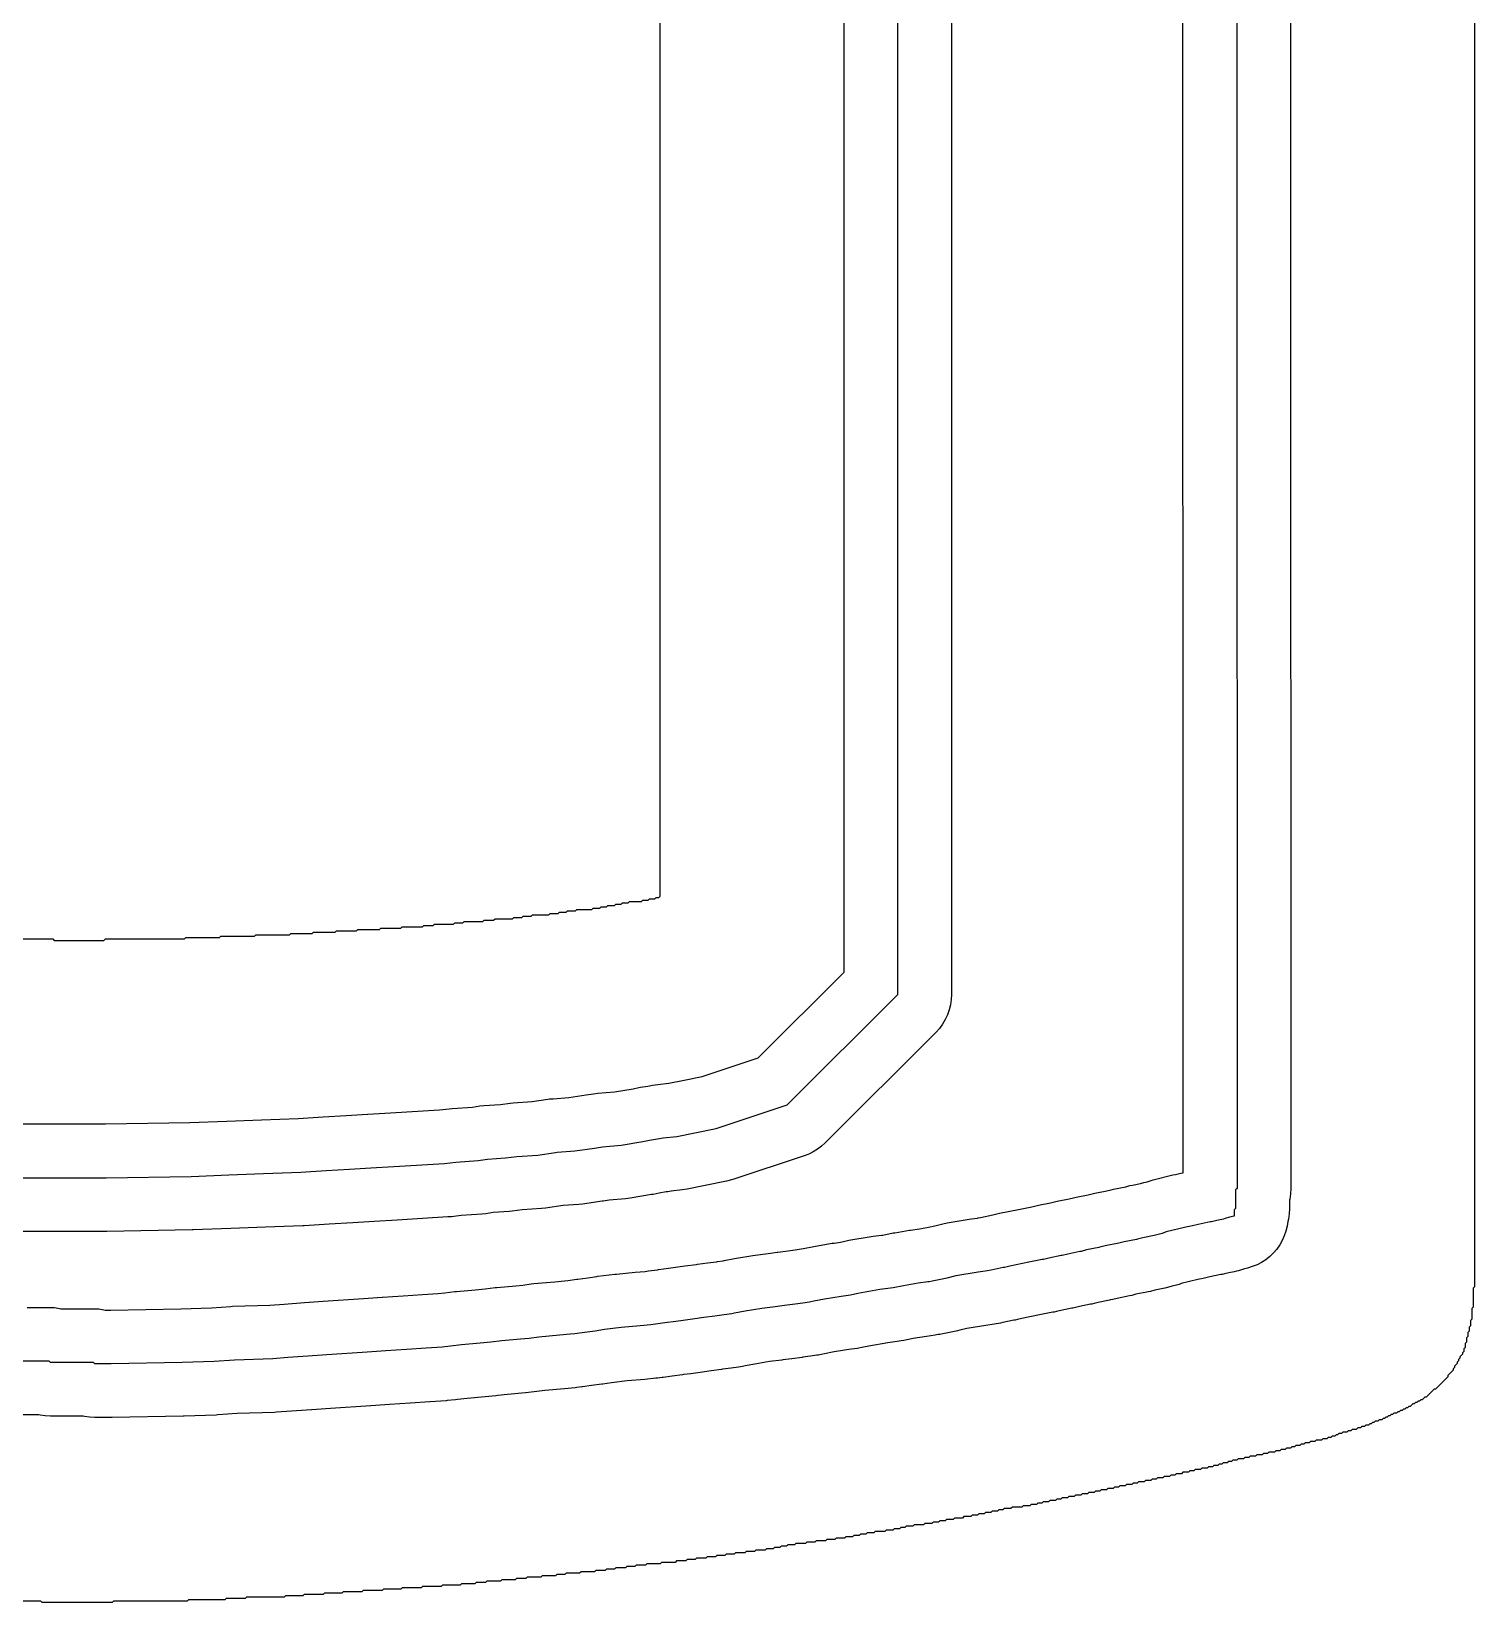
# Model space of a CAD drawing. Header units: millimetres. Extents: x 0 to 1800, y 0 to 406.
# Drawn here: x 107.4 to 214.8, y 51.5 to 168.5 of the extents above; entities that cross this region are included whole.
import ezdxf

# ---------------------------------------------------------------- set-up
doc = ezdxf.new("R2010")
doc.units = ezdxf.units.MM
for name, color, linetype in [('CENTERLINE', 1, 'Continuous'), ('GROOVE_8MM', 3, 'Continuous'), ('OUTLINE', 7, 'Continuous')]:
    doc.layers.add(name, color=color, linetype=linetype)

msp = doc.modelspace()

# ---------------------------------------------------------------- linework, layer by layer
at = {"layer": 'CENTERLINE'}
for points in [[(197.03, 385.61), (197.12, 82.32), (197.02, 82.23), (197.02, 80.83), (196.92, 80.73), (196.92, 80.28), (196.55, 80.19), (196.25, 80.09), (196.12, 80.05), (195.62, 79.95), (195.22, 79.85), (195.13, 79.84), (194.22, 79.65), (193.82, 79.55), (193.32, 79.45), (191.85, 79.09), (191.55, 78.99), (191.15, 78.89), (190.95, 78.82), (190.12, 78.65), (189.72, 78.55), (189.63, 78.54), (188.72, 78.35), (188.32, 78.25), (187.32, 78.05), (186.92, 77.95), (186.83, 77.94), (185.92, 77.75), (185.52, 77.65), (185.43, 77.64), (184.52, 77.45), (184.12, 77.35), (184.03, 77.34), (183.12, 77.15), (182.72, 77.05), (182.63, 77.04), (182.13, 76.94), (181.63, 76.84), (180.22, 76.55), (179.82, 76.45), (179.73, 76.44), (178.82, 76.25), (178.55, 76.19), (177.85, 76.1), (176.2, 75.82), (175.52, 75.65), (175.43, 75.64), (174.93, 75.54), (174.43, 75.44), (174.21, 75.39), (174.1, 75.37), (173.4, 75.27), (172.31, 75.09), (171.53, 74.94), (171.33, 74.9), (170.55, 74.8), (168.9, 74.52), (168.35, 74.39), (167.65, 74.3), (166.41, 74.09), (165.63, 73.94), (165.41, 73.89), (165.3, 73.87), (164.8, 73.8), (164.25, 73.72), (163.45, 73.62), (162.75, 73.52), (161.75, 73.4), (160.51, 73.19), (159.73, 73.04), (159.53, 73), (158.95, 72.92), (158.25, 72.82), (157.45, 72.72), (156.6, 72.6), (155.9, 72.5), (155.35, 72.42), (154.55, 72.32), (153.85, 72.22), (153.5, 72.18), (152.7, 72.11), (151.3, 71.98), (150.05, 71.82), (149.35, 71.72), (148.55, 71.62), (147.85, 71.52), (147.5, 71.48), (146.7, 71.41), (145.15, 71.27), (144.45, 71.17), (143.8, 71.11), (142.4, 70.98), (141.6, 70.88), (140.8, 70.81), (139.4, 70.68), (138.6, 70.58), (137.97, 70.52), (136.78, 70.44), (135.32, 70.34), (133.78, 70.24), (132.38, 70.14), (129.38, 69.94), (127.98, 69.84), (126.48, 69.74), (125.37, 69.66), (122.51, 69.56), (121, 69.46), (118.63, 69.38), (113.34, 69.28), (112.12, 69.28), (112.02, 69.38), (108.82, 69.38), (108.72, 69.48), (106.32, 69.48)], [(101.78, 83.13), (112.95, 83.13), (119.29, 83.23), (122.08, 83.34), (124.68, 83.44), (127.46, 83.55), (129.34, 83.66), (131.07, 83.76), (132.67, 83.86), (134.37, 83.96), (138.15, 84.2), (138.99, 84.3), (140.64, 84.41), (141.34, 84.51), (142.69, 84.6), (143.53, 84.71), (145.08, 84.82), (146.4, 85.01), (146.53, 85.03), (147.83, 85.13), (149.3, 85.34), (149.89, 85.43), (151.29, 85.55), (152.89, 85.82), (153.39, 85.92), (153.99, 86.02), (154.42, 86.1), (155.42, 86.2), (156.77, 86.47), (158.35, 86.79), (163.65, 88.56), (171.88, 96.78), (171.88, 271.13)]]:
    msp.add_lwpolyline(points, dxfattribs=at)
at = {"layer": 'GROOVE_8MM'}
for points in [[(201.03, 385.61), (201.12, 82.33), (201.1, 81.93), (201.05, 81.54), (201.02, 81.46), (201.02, 80.83), (201, 80.43), (200.95, 80.05), (200.9, 79.86), (200.85, 79.53), (200.76, 79.16), (200.64, 78.8), (200.48, 78.46), (200.3, 78.13), (200.08, 77.82), (199.83, 77.53), (199.56, 77.27), (199.26, 77.03), (198.94, 76.83), (198.61, 76.65), (198.26, 76.51), (197.89, 76.4), (197.67, 76.35), (197.52, 76.29), (197.22, 76.21), (197.09, 76.17), (196.91, 76.13), (196.5, 76.05), (196.19, 75.97), (196.01, 75.93), (195.92, 75.92), (195.1, 75.75), (194.79, 75.67), (194.61, 75.63), (194.2, 75.55), (192.97, 75.25), (192.82, 75.19), (192.52, 75.11), (192.27, 75.05), (192.22, 75.03), (191.74, 74.9), (191, 74.75), (190.69, 74.67), (190.51, 74.63), (190.42, 74.62), (189.6, 74.45), (189.29, 74.37), (189.11, 74.33), (188.2, 74.15), (187.89, 74.07), (187.71, 74.03), (187.62, 74.02), (186.8, 73.85), (186.49, 73.77), (186.31, 73.73), (186.22, 73.72), (185.4, 73.55), (185.09, 73.47), (184.91, 73.43), (184.82, 73.42), (184, 73.25), (183.69, 73.17), (183.51, 73.13), (183.42, 73.12), (182.92, 73.02), (182.42, 72.92), (181.1, 72.65), (180.79, 72.57), (180.61, 72.53), (180.52, 72.52), (179.7, 72.35), (179.52, 72.31), (179.04, 72.22), (178.43, 72.14), (177.01, 71.9), (176.49, 71.77), (176.31, 71.73), (176.22, 71.72), (175.72, 71.62), (175.22, 71.52), (175, 71.47), (174.87, 71.45), (174.75, 71.43), (174.66, 71.41), (174.01, 71.32), (173.03, 71.16), (172.32, 71.02), (172.12, 70.98), (171.83, 70.93), (171.13, 70.84), (169.71, 70.6), (169.32, 70.51), (168.84, 70.42), (168.23, 70.34), (167.13, 70.16), (166.42, 70.02), (166.2, 69.97), (166.07, 69.95), (165.95, 69.93), (165.86, 69.91), (165.37, 69.84), (164.82, 69.77), (164.75, 69.76), (163.98, 69.66), (163.32, 69.57), (163.25, 69.56), (162.33, 69.44), (161.23, 69.26), (160.52, 69.12), (160.32, 69.08), (160.03, 69.03), (159.48, 68.96), (158.82, 68.87), (158.75, 68.86), (157.98, 68.76), (157.17, 68.64), (156.47, 68.54), (155.92, 68.47), (155.85, 68.46), (155.08, 68.36), (154.42, 68.27), (154.35, 68.26), (154, 68.21), (153.87, 68.2), (153.06, 68.12), (151.73, 68), (150.58, 67.86), (149.92, 67.77), (149.85, 67.76), (149.08, 67.66), (148.42, 67.57), (148.35, 67.56), (148, 67.51), (147.87, 67.5), (147.06, 67.42), (145.61, 67.29), (145.01, 67.21), (144.81, 67.18), (144.16, 67.12), (142.83, 67), (142.1, 66.91), (141.97, 66.9), (141.16, 66.82), (139.83, 66.7), (139.1, 66.61), (138.97, 66.6), (138.33, 66.54), (138.26, 66.53), (137.07, 66.45), (137.05, 66.45), (135.59, 66.35), (134.06, 66.25), (132.67, 66.15), (132.65, 66.15), (129.66, 65.95), (128.27, 65.85), (128.25, 65.85), (126.76, 65.75), (125.65, 65.67), (125.5, 65.66), (122.71, 65.57), (121.26, 65.47), (121.14, 65.46), (118.77, 65.38), (118.7, 65.38), (113.41, 65.28), (113.34, 65.28), (112.12, 65.28), (111.73, 65.3), (111.34, 65.36), (111.25, 65.38), (108.82, 65.38), (108.43, 65.4), (108.04, 65.46), (107.95, 65.48), (106.32, 65.48)], [(107.09, 73.48), (108.72, 73.48), (109.11, 73.46), (109.5, 73.4), (109.59, 73.38), (112.02, 73.38), (112.41, 73.36), (112.8, 73.3), (112.89, 73.28), (113.31, 73.28), (118.52, 73.37), (120.79, 73.45), (122.24, 73.55), (122.37, 73.56), (125.15, 73.65), (126.2, 73.73), (126.22, 73.73), (127.71, 73.83), (129.1, 73.93), (129.12, 73.93), (132.11, 74.13), (133.5, 74.23), (133.52, 74.23), (135.06, 74.33), (136.51, 74.43), (137.65, 74.51), (138.17, 74.56), (138.91, 74.65), (139.04, 74.66), (140.44, 74.79), (141.17, 74.86), (141.91, 74.95), (142.04, 74.96), (143.44, 75.09), (143.98, 75.14), (144.58, 75.23), (144.79, 75.25), (146.34, 75.39), (147.07, 75.46), (147.32, 75.49), (147.99, 75.58), (148.06, 75.59), (148.82, 75.69), (149.49, 75.78), (149.56, 75.79), (150.81, 75.95), (150.94, 75.96), (152.34, 76.09), (153.07, 76.16), (153.32, 76.19), (153.99, 76.28), (154.06, 76.29), (154.82, 76.39), (155.33, 76.46), (156.03, 76.56), (156.89, 76.68), (156.96, 76.69), (157.72, 76.79), (158.39, 76.88), (158.46, 76.89), (158.89, 76.95), (158.95, 76.96), (159.73, 77.12), (159.86, 77.14), (161.09, 77.35), (161.25, 77.37), (162.22, 77.49), (162.89, 77.58), (162.96, 77.59), (163.72, 77.69), (164.23, 77.76), (164.69, 77.83), (164.69, 77.83), (164.85, 77.86), (165.63, 78.02), (165.76, 78.04), (166.99, 78.25), (167.15, 78.27), (167.61, 78.33), (167.93, 78.4), (168.24, 78.47), (169.89, 78.75), (170.05, 78.77), (170.69, 78.85), (170.75, 78.86), (171.53, 79.02), (171.66, 79.04), (172.74, 79.22), (172.83, 79.23), (173.49, 79.33), (173.49, 79.33), (173.65, 79.36), (174.15, 79.46), (174.64, 79.56), (175.23, 79.7), (175.54, 79.77), (177.19, 80.05), (177.35, 80.07), (177.81, 80.13), (177.85, 80.14), (178.04, 80.18), (178.94, 80.36), (179.25, 80.44), (179.44, 80.48), (180.85, 80.76), (181.35, 80.86), (181.84, 80.96), (182.15, 81.04), (182.34, 81.08), (183.24, 81.26), (183.55, 81.34), (183.74, 81.38), (184.64, 81.56), (184.95, 81.64), (185.14, 81.68), (186.04, 81.86), (186.35, 81.94), (186.54, 81.98), (187.44, 82.16), (187.75, 82.24), (187.94, 82.28), (188.84, 82.46), (189.15, 82.54), (189.34, 82.58), (189.94, 82.7), (190.18, 82.77), (190.44, 82.83), (190.59, 82.88), (190.88, 82.97), (192.35, 83.34), (192.54, 83.38), (192.94, 83.46), (193.12, 83.5), (193.03, 381.6)], [(175.88, 271.13), (175.88, 96.78), (175.86, 96.39), (175.8, 96), (175.7, 95.62), (175.57, 95.25), (175.4, 94.9), (175.2, 94.56), (174.97, 94.25), (174.7, 93.95), (166.48, 85.73), (166.2, 85.48), (165.91, 85.25), (165.59, 85.06), (165.26, 84.89), (164.91, 84.76), (159.61, 82.99), (159.13, 82.87), (157.55, 82.55), (156.2, 82.28), (155.82, 82.22), (155.01, 82.14), (154.77, 82.09), (154.64, 82.07), (154.11, 81.98), (153.67, 81.89), (153.54, 81.87), (151.95, 81.6), (151.62, 81.56), (150.39, 81.46), (149.96, 81.39), (149.87, 81.38), (148.4, 81.17), (148.14, 81.14), (146.97, 81.05), (146.97, 81.05), (145.65, 80.86), (145.37, 80.83), (143.92, 80.73), (143.18, 80.63), (142.95, 80.61), (141.76, 80.53), (141.21, 80.45), (140.91, 80.42), (139.37, 80.32), (138.65, 80.23), (138.4, 80.21), (134.62, 79.97), (134.61, 79.97), (132.91, 79.87), (131.32, 79.77), (131.31, 79.77), (129.57, 79.67), (127.69, 79.56), (127.61, 79.55), (124.83, 79.45), (122.23, 79.35), (119.44, 79.24), (119.35, 79.24), (113.01, 79.13), (112.95, 79.13), (101.78, 79.13)], [(102.55, 87.13), (112.91, 87.13), (119.18, 87.23), (121.93, 87.34), (124.53, 87.44), (127.26, 87.54), (129.1, 87.65), (130.83, 87.75), (132.42, 87.85), (132.44, 87.85), (134.13, 87.95), (137.78, 88.18), (138.49, 88.27), (138.72, 88.29), (140.22, 88.39), (140.77, 88.47), (141.07, 88.5), (142.3, 88.59), (143.03, 88.68), (143.24, 88.7), (144.66, 88.8), (145.83, 88.97), (145.96, 88.99), (146.22, 89.01), (147.39, 89.1), (148.69, 89.29), (149.23, 89.38), (149.56, 89.42), (150.79, 89.52), (152.17, 89.75), (152.6, 89.84), (152.73, 89.86), (153.27, 89.95), (153.63, 90.03), (154.02, 90.08), (154.83, 90.16), (155.98, 90.39), (157.32, 90.66), (161.49, 92.05), (167.88, 98.44), (167.88, 269.47)]]:
    msp.add_lwpolyline(points, dxfattribs=at)
at = {"layer": 'OUTLINE'}
for points in [[(214.8, 394.8), (214.8, 75), (214.7, 74.9), (214.7, 73.5), (214.6, 73.4), (214.6, 72.6), (214.5, 72.5), (214.5, 72.1), (214.4, 72), (214.4, 71.7), (214.3, 71.6), (214.3, 71.3), (214.2, 71.2), (214.2, 70.9), (214.1, 70.8), (214.1, 70.5), (214, 70.4), (214, 70.2), (213.9, 70.1), (213.9, 70), (213.7, 69.8), (213.7, 69.7), (213.6, 69.6), (213.6, 69.5), (213.5, 69.4), (213.5, 69.3), (213.3, 69.1), (213.3, 69), (213.2, 68.9), (213.2, 68.8), (212.8, 68.4), (212.8, 68.3), (211.9, 67.4), (211.8, 67.4), (211.2, 66.8), (211.1, 66.8), (210.9, 66.6), (210.8, 66.6), (210.7, 66.5), (210.6, 66.5), (210.5, 66.4), (210.4, 66.4), (210.3, 66.3), (210.2, 66.3), (210, 66.1), (209.9, 66.1), (209.8, 66), (209.7, 66), (209.6, 65.9), (209.5, 65.9), (209.4, 65.8), (209.3, 65.8), (209.2, 65.7), (209.1, 65.7), (209, 65.6), (208.8, 65.6), (208.7, 65.5), (208.6, 65.5), (208.5, 65.4), (208.4, 65.4), (208.3, 65.3), (208.2, 65.3), (208.1, 65.2), (208, 65.2), (207.9, 65.1), (207.7, 65.1), (207.6, 65), (207.4, 65), (207.3, 64.9), (207.2, 64.9), (207.1, 64.8), (207, 64.8), (206.9, 64.7), (206.7, 64.7), (206.6, 64.6), (206.4, 64.6), (206.3, 64.5), (206.1, 64.5), (206, 64.4), (205.7, 64.4), (205.6, 64.3), (205.4, 64.3), (205.3, 64.2), (205, 64.2), (204.9, 64.1), (204.7, 64.1), (204.6, 64), (204.5, 64), (204.4, 63.9), (204.2, 63.9), (204.1, 63.8), (203.9, 63.8), (203.8, 63.7), (203.5, 63.7), (203.4, 63.6), (203, 63.6), (202.9, 63.5), (202.6, 63.5), (202.5, 63.4), (202.2, 63.4), (202.1, 63.3), (201.9, 63.3), (201.8, 63.2), (201.5, 63.2), (201.4, 63.1), (201.2, 63.1), (201.1, 63), (200.8, 63), (200.7, 62.9), (200.4, 62.9), (200.3, 62.8), (200, 62.8), (199.9, 62.7), (199.5, 62.7), (199.4, 62.6), (199.1, 62.6), (199, 62.5), (198.6, 62.5), (198.5, 62.4), (198.1, 62.4), (198, 62.3), (197.7, 62.3), (197.6, 62.2), (197.2, 62.2), (197.1, 62.1), (196.8, 62.1), (196.7, 62), (196.5, 62), (196.4, 61.9), (196.1, 61.9), (196, 61.8), (195.8, 61.8), (195.7, 61.7), (195.4, 61.7), (195.3, 61.6), (195, 61.6), (194.9, 61.5), (194.5, 61.5), (194.4, 61.4), (194, 61.4), (193.9, 61.3), (193.6, 61.3), (193.5, 61.2), (193.1, 61.2), (193, 61.1), (192.6, 61.1), (192.5, 61), (192.2, 61), (192.1, 60.9), (191.7, 60.9), (191.6, 60.8), (191.2, 60.8), (191.1, 60.7), (190.8, 60.7), (190.7, 60.6), (190.3, 60.6), (190.2, 60.5), (189.8, 60.5), (189.7, 60.4), (189.4, 60.4), (189.3, 60.3), (188.9, 60.3), (188.8, 60.2), (188.4, 60.2), (188.3, 60.1), (188, 60.1), (187.9, 60), (187.5, 60), (187.4, 59.9), (187, 59.9), (186.9, 59.8), (186.6, 59.8), (186.5, 59.7), (186.1, 59.7), (186, 59.6), (185.6, 59.6), (185.5, 59.5), (185.1, 59.5), (185, 59.4), (184.6, 59.4), (184.5, 59.3), (184.1, 59.3), (184, 59.2), (183.7, 59.2), (183.6, 59.1), (183.2, 59.1), (183.1, 59), (182.7, 59), (182.6, 58.9), (182.3, 58.9), (182.2, 58.8), (181.8, 58.8), (181.7, 58.7), (181.2, 58.7), (181.1, 58.6), (180.4, 58.6), (180.3, 58.5), (179.8, 58.5), (179.7, 58.4), (179.4, 58.4), (179.3, 58.3), (178.9, 58.3), (178.8, 58.2), (178.4, 58.2), (178.3, 58.1), (177.9, 58.1), (177.8, 58), (177.4, 58), (177.3, 57.9), (176.8, 57.9), (176.7, 57.8), (176.1, 57.8), (176, 57.7), (175.5, 57.7), (175.4, 57.6), (175, 57.6), (174.9, 57.5), (174.5, 57.5), (174.4, 57.4), (173.9, 57.4), (173.8, 57.3), (173.1, 57.3), (173, 57.2), (172.5, 57.2), (172.4, 57.1), (172.1, 57.1), (172, 57), (171.6, 57), (171.5, 56.9), (171, 56.9), (170.9, 56.8), (170.2, 56.8), (170.1, 56.7), (169.6, 56.7), (169.5, 56.6), (169.1, 56.6), (169, 56.5), (168.6, 56.5), (168.5, 56.4), (168, 56.4), (167.9, 56.3), (167.3, 56.3), (167.2, 56.2), (166.6, 56.2), (166.5, 56.1), (165.8, 56.1), (165.7, 56), (165.1, 56), (165, 55.9), (164.3, 55.9), (164.2, 55.8), (163.7, 55.8), (163.6, 55.7), (163.2, 55.7), (163.1, 55.6), (162.7, 55.6), (162.6, 55.5), (162.1, 55.5), (162, 55.4), (161.3, 55.4), (161.2, 55.3), (160.6, 55.3), (160.5, 55.2), (159.8, 55.2), (159.7, 55.1), (159.1, 55.1), (159, 55), (158.4, 55), (158.3, 54.9), (157.7, 54.9), (157.6, 54.8), (156.9, 54.8), (156.8, 54.7), (156.2, 54.7), (156.1, 54.6), (155.4, 54.6), (155.3, 54.5), (154.3, 54.5), (154.2, 54.4), (153.2, 54.4), (153.1, 54.3), (152.4, 54.3), (152.3, 54.2), (151.7, 54.2), (151.6, 54.1), (150.9, 54.1), (150.8, 54), (150.2, 54), (150.1, 53.9), (149.4, 53.9), (149.3, 53.8), (148.3, 53.8), (148.2, 53.7), (147.2, 53.7), (147.1, 53.6), (146.5, 53.6), (146.4, 53.5), (145.4, 53.5), (145.3, 53.4), (144.3, 53.4), (144.2, 53.3), (143.5, 53.3), (143.4, 53.2), (142.4, 53.2), (142.3, 53.1), (141.3, 53.1), (141.2, 53), (140.5, 53), (140.4, 52.9), (139.4, 52.9), (139.3, 52.8), (138, 52.8), (137.9, 52.7), (136.5, 52.7), (136.4, 52.6), (135, 52.6), (134.9, 52.5), (133.6, 52.5), (133.5, 52.4), (132.1, 52.4), (132, 52.3), (130.6, 52.3), (130.5, 52.2), (129.2, 52.2), (129.1, 52.1), (127.7, 52.1), (127.6, 52), (126.3, 52), (126.2, 51.9), (123.4, 51.9), (123.3, 51.8), (121.9, 51.8), (121.8, 51.7), (119.1, 51.7), (119, 51.6), (113.5, 51.6), (113.4, 51.5), (108.2, 51.5), (108.1, 51.6), (104.8, 51.6)], [(105.5, 100.9), (109, 100.9), (109.1, 100.8), (112.8, 100.8), (112.9, 100.9), (118.8, 100.9), (118.9, 101), (121.4, 101), (121.5, 101.1), (124, 101.1), (124.1, 101.2), (126.6, 101.2), (126.7, 101.3), (128.3, 101.3), (128.4, 101.4), (130, 101.4), (130.1, 101.5), (131.6, 101.5), (131.7, 101.6), (133.3, 101.6), (133.4, 101.7), (134.9, 101.7), (135, 101.8), (136.5, 101.8), (136.6, 101.9), (137.3, 101.9), (137.4, 102), (138.8, 102), (138.9, 102.1), (139.5, 102.1), (139.6, 102.2), (141, 102.2), (141.1, 102.3), (141.8, 102.3), (141.9, 102.4), (143.2, 102.4), (143.3, 102.5), (143.9, 102.5), (144, 102.6), (144.6, 102.6), (144.7, 102.7), (145.9, 102.7), (146, 102.8), (146.6, 102.8), (146.7, 102.9), (147.2, 102.9), (147.3, 103), (147.9, 103), (148, 103.1), (149.1, 103.1), (149.2, 103.2), (149.7, 103.2), (149.8, 103.3), (150.2, 103.3), (150.3, 103.4), (150.8, 103.4), (150.9, 103.5), (151.3, 103.5), (151.4, 103.6), (151.8, 103.6), (151.9, 103.7), (152.8, 103.7), (152.9, 103.8), (153.3, 103.8), (153.4, 103.9), (153.8, 103.9), (153.9, 104), (154.1, 104), (154.2, 104.1), (154.2, 263.8)]]:
    msp.add_lwpolyline(points, dxfattribs=at)

doc.saveas('drawing.dxf')
